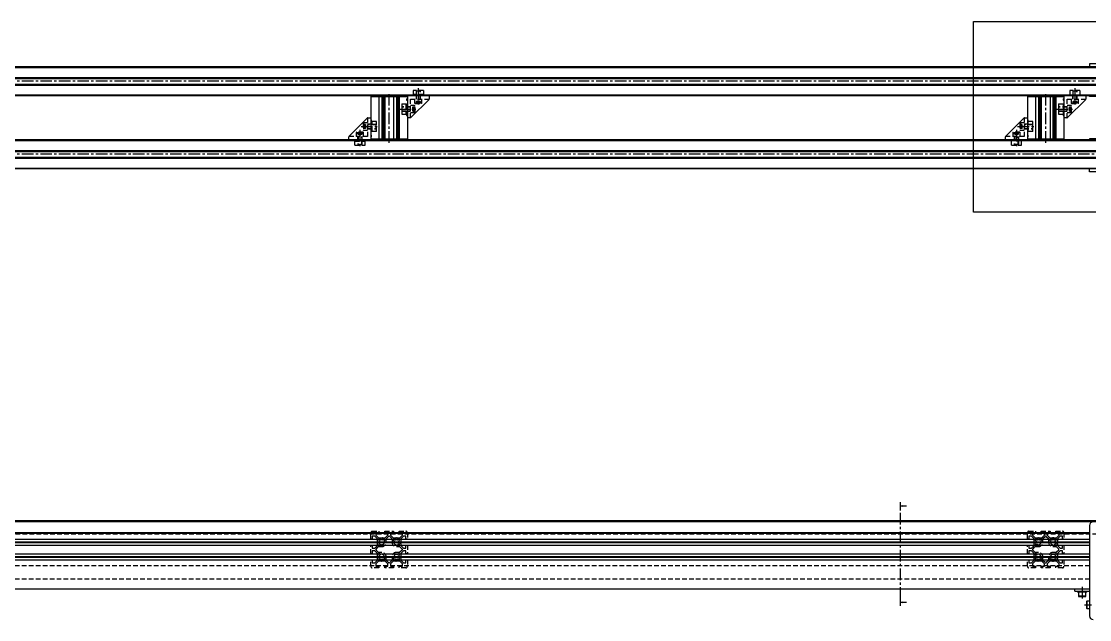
# Model space of a CAD drawing. Extents: x -3 to 4647, y -8 to 2018.
# Drawn here: x 2322 to 3787, y 106 to 925 of the extents above; entities that cross this region are included whole.
import ezdxf

# ---------------------------------------------------------------- set-up
doc = ezdxf.new("R2010")
doc.units = 0
doc.header["$LTSCALE"] = 0.5
doc.linetypes.add('CENTER', pattern=[50.8, 31.75, -6.35, 6.35, -6.35])
doc.linetypes.add('DASHED', pattern=[19.05, 12.7, -6.35])
for name, color, linetype in [('MSM_CENTER', 1, 'CENTER'), ('MSM_CONTINUOUS', 7, 'CONTINUOUS'), ('MSM_DASHED', 4, 'DASHED'), ('MSM_NARROW', 5, 'CONTINUOUS')]:
    doc.layers.add(name, color=color, linetype=linetype)

msp = doc.modelspace()

# ---------------------------------------------------------------- linework, layer by layer
at = {"layer": 'MSM_CENTER'}
for p, q in [((3964.3, 843.4), (848.3, 843.4)), ((2826.3, 759.2), (2826.3, 827.6)), ((2866.3, 833.9), (2866.3, 809.9)), ((3726.3, 759.2), (3726.3, 827.6)), ((3766.3, 833.9), (3766.3, 809.9)), ((2840.8, 805.4), (2864.6, 805.4)), ((3740.8, 805.4), (3764.6, 805.4)), ((2786.3, 776.9), (2786.3, 752.9)), ((2787.8, 781.4), (2811.6, 781.4)), ((3686.3, 776.9), (3686.3, 752.9)), ((3687.8, 781.4), (3711.6, 781.4)), ((3964.3, 743.4), (848.3, 743.4)), ((3527.4, 134.8), (3527.4, 256.8)), ((3776.3, 151), (3776.3, 134.4)), ((3779.3, 126.2), (3789.3, 126.2))]:
    msp.add_line(p, q, dxfattribs=at)
at = {"layer": 'MSM_CONTINUOUS'}
for p, q in [((3786.3, 867.4), (3786.3, 863.4)), ((3961.3, 867.4), (3786.3, 867.4)), ((3961.3, 863.4), (851.3, 863.4)), ((936.3, 862.2), (3876.3, 862.2)), ((936.3, 848.6), (3876.3, 848.6)), ((936.3, 838.2), (3876.3, 838.2)), ((984.6, 847.4), (3932.8, 847.4)), ((984.6, 839.4), (3932.8, 839.4)), ((3961.3, 823.4), (851.3, 823.4)), ((936.3, 824.6), (3876.3, 824.6)), ((2801.3, 822.4), (2801.3, 763.4)), ((2801.3, 822.4), (2851.3, 822.4)), ((2812.3, 822.4), (2812.3, 764.4)), ((2816.3, 822.4), (2816.3, 764.4)), ((2817.6, 822.4), (2817.6, 764.4)), ((2818.8, 822.4), (2818.8, 764.4)), ((2820.3, 822.4), (2820.3, 764.4)), ((2832.3, 822.4), (2832.3, 764.4)), ((2836.3, 822.4), (2836.3, 764.4)), ((2837.6, 822.4), (2837.6, 764.4)), ((2838.8, 822.4), (2838.8, 764.4)), ((2840.3, 822.4), (2840.3, 764.4)), ((2851.3, 823.4), (2851.3, 764.4)), ((2881.3, 823.4), (2881.3, 819.3)), ((3701.3, 822.4), (3701.3, 763.4)), ((3701.3, 822.4), (3751.3, 822.4)), ((3712.3, 822.4), (3712.3, 764.4)), ((3716.3, 822.4), (3716.3, 764.4)), ((3717.6, 822.4), (3717.6, 764.4)), ((3718.8, 822.4), (3718.8, 764.4)), ((3720.3, 822.4), (3720.3, 764.4)), ((3732.3, 822.4), (3732.3, 764.4)), ((3736.3, 822.4), (3736.3, 764.4)), ((3737.6, 822.4), (3737.6, 764.4)), ((3738.8, 822.4), (3738.8, 764.4)), ((3740.3, 822.4), (3740.3, 764.4)), ((3751.3, 823.4), (3751.3, 764.4)), ((3781.3, 823.4), (3781.3, 819.3)), ((3786.3, 822.4), (3786.3, 823.4)), ((3961.3, 822.4), (3786.3, 822.4)), ((2881.1, 818.6), (2856.1, 793.7)), ((3781.1, 818.6), (3756.1, 793.7)), ((2771.6, 768.2), (2796.6, 793.1)), ((2797.3, 793.4), (2801.3, 793.4)), ((2855.4, 793.4), (2851.3, 793.4)), ((3671.6, 768.2), (3696.6, 793.1)), ((3697.3, 793.4), (3701.3, 793.4)), ((3755.4, 793.4), (3751.3, 793.4)), ((3961.3, 763.4), (851.3, 763.4)), ((936.3, 762.2), (3876.3, 762.2)), ((2771.3, 763.4), (2771.3, 767.5)), ((2801.3, 764.4), (2851.3, 764.4)), ((3671.3, 763.4), (3671.3, 767.5)), ((3701.3, 764.4), (3751.3, 764.4)), ((3786.3, 764.4), (3786.3, 763.4)), ((3961.3, 764.4), (3786.3, 764.4)), ((936.3, 748.6), (3876.3, 748.6)), ((984.6, 747.4), (3932.8, 747.4)), ((936.3, 738.2), (3876.3, 738.2)), ((984.6, 739.4), (3932.8, 739.4)), ((3961.3, 723.4), (851.3, 723.4)), ((936.3, 724.6), (3876.3, 724.6)), ((3786.3, 719.4), (3786.3, 723.4)), ((3961.3, 719.4), (3786.3, 719.4)), ((3527.4, 256.8), (3527.4, 266.8)), ((3527.4, 261.8), (3529.9, 262.5)), ((3527.4, 261.8), (3535.4, 261.8)), ((3529.9, 261.1), (3527.4, 261.8)), ((3956.3, 240), (856.3, 240)), ((3911.3, 241.3), (901.3, 241.3)), ((3786.3, 235), (3786.3, 111)), ((1084.4, 225.5), (3786.3, 225.5)), ((1085.7, 224.3), (3786.3, 224.3)), ((1107.6, 216), (3786.3, 216)), ((1107.6, 212.5), (3786.3, 212.5)), ((1107.6, 212), (3786.3, 212)), ((1107.6, 211.5), (3786.3, 211.5)), ((1107.6, 208), (3786.3, 208)), ((1107.6, 196), (3786.3, 196)), ((1107.6, 192.5), (3786.3, 192.5)), ((1107.6, 192), (3786.3, 192)), ((1107.6, 191.5), (3786.3, 191.5)), ((1107.6, 188), (3786.3, 188)), ((1107.6, 148), (3786.3, 148)), ((3766.3, 145), (3766.3, 148)), ((3527.4, 124.8), (3527.4, 134.8)), ((3766.3, 145), (3786.3, 145)), ((3770.1, 145), (3770.1, 143.4)), ((3782.6, 143.4), (3770.1, 143.4)), ((3771.3, 143.4), (3771.3, 138)), ((3771.3, 138), (3771.9, 137.4)), ((3781.3, 138), (3771.3, 138)), ((3780.7, 137.4), (3771.9, 137.4)), ((3780.7, 137.4), (3781.3, 138)), ((3781.3, 138), (3781.3, 143.4)), ((3782.6, 143.4), (3782.6, 145)), ((3527.4, 129.8), (3529.9, 130.4)), ((3527.4, 129.8), (3535.4, 129.8)), ((3529.9, 129.1), (3527.4, 129.8)), ((3782.9, 131.2), (3782.3, 130.6)), ((3782.3, 130.6), (3782.3, 121.8)), ((3782.3, 121.8), (3782.9, 121.2)), ((3786.3, 131.2), (3782.9, 131.2)), ((3782.9, 131.2), (3782.9, 121.2)), ((3782.9, 121.2), (3786.3, 121.2))]:
    msp.add_line(p, q, dxfattribs=at)
for centre, radius, start, end in [((2880.3, 819.3), 1, 315, 0), ((3780.3, 819.3), 1, 315, 0), ((2797.3, 792.4), 1, 90, 135), ((2855.4, 794.4), 1, 270, 315), ((3697.3, 792.4), 1, 90, 135), ((3755.4, 794.4), 1, 270, 315), ((2772.3, 767.5), 1, 135, 180), ((3672.3, 767.5), 1, 135, 180), ((3791.3, 235), 5, 90, 180), ((3791.3, 111), 5, 180, 270)]:
    msp.add_arc(centre, radius, start, end, dxfattribs=at)
at = {"layer": 'MSM_DASHED'}
for p, q in [((2873.3, 830.9), (2859.3, 830.9)), ((2859.3, 830.9), (2859.3, 824.6)), ((2873.3, 825.4), (2859.3, 825.4)), ((2870.3, 824.4), (2862.3, 824.4)), ((2862.3, 824.4), (2862.3, 823.4)), ((2863.2, 823.4), (2863.2, 818.9)), ((2863.3, 830.9), (2863.3, 818.9)), ((2863.9, 830.9), (2863.3, 830.4)), ((2863.3, 830.4), (2869.3, 830.4)), ((2863.3, 823.4), (2863.3, 824.4)), ((2863.9, 818.9), (2863.9, 830.9)), ((2865.8, 824.4), (2865.8, 823.4)), ((2866.8, 824.4), (2866.8, 823.4)), ((2868.8, 818.9), (2868.8, 830.9)), ((2869.3, 830.4), (2868.8, 830.9)), ((2869.3, 818.9), (2869.3, 830.9)), ((2869.4, 824.4), (2869.4, 823.4)), ((2869.4, 818.9), (2869.4, 823.4)), ((2870.3, 824.4), (2870.3, 823.4)), ((2873.3, 830.9), (2873.3, 824.6)), ((3773.3, 830.9), (3759.3, 830.9)), ((3759.3, 830.9), (3759.3, 824.6)), ((3770.3, 824.4), (3762.3, 824.4)), ((3762.3, 824.4), (3762.3, 823.4)), ((3763.2, 823.4), (3763.2, 818.9)), ((3763.3, 830.9), (3763.3, 818.9)), ((3763.9, 830.9), (3763.3, 830.4)), ((3763.3, 830.4), (3769.3, 830.4)), ((3763.3, 823.4), (3763.3, 824.4)), ((3763.9, 818.9), (3763.9, 830.9)), ((3765.8, 824.4), (3765.8, 823.4)), ((3766.8, 824.4), (3766.8, 823.4)), ((3768.8, 818.9), (3768.8, 830.9)), ((3769.3, 830.4), (3768.8, 830.9)), ((3769.3, 818.9), (3769.3, 830.9)), ((3769.4, 824.4), (3769.4, 823.4)), ((3769.4, 818.9), (3769.4, 823.4)), ((3770.3, 824.4), (3770.3, 823.4)), ((3773.3, 830.9), (3773.3, 824.6)), ((2843.8, 812.4), (2843.8, 798.4)), ((2843.8, 812.4), (2850.1, 812.4)), ((2855.8, 808.4), (2843.8, 808.4)), ((2844.4, 808.4), (2843.8, 807.9)), ((2855.8, 807.9), (2843.8, 807.9)), ((2844.4, 802.4), (2844.4, 808.4)), ((2849.3, 812.4), (2849.3, 798.4)), ((2850.1, 812.4), (2850.1, 798.4)), ((2850.3, 819.4), (2851.3, 819.4)), ((2850.3, 819.4), (2850.3, 817.4)), ((2850.3, 819.1), (2851.3, 819.1)), ((2850.3, 817.7), (2851.3, 817.7)), ((2850.3, 817.4), (2851.3, 817.4)), ((2855.8, 808.5), (2851.3, 808.5)), ((2855.8, 793.5), (2855.8, 818.9)), ((2855.8, 818.9), (2881.3, 818.9)), ((2861.2, 810.4), (2855.8, 810.4)), ((2858.8, 807.9), (2858.2, 805.4)), ((2858.2, 805.4), (2858.8, 802.9)), ((2858.8, 808.3), (2861.8, 808.3)), ((2858.8, 802.5), (2858.8, 808.3)), ((2858.8, 806.8), (2861.8, 806.8)), ((2861.8, 809.8), (2861.2, 810.4)), ((2861.2, 800.4), (2861.2, 810.4)), ((2861.3, 818.9), (2861.3, 813.5)), ((2861.3, 813.5), (2861.9, 812.9)), ((2861.3, 813.5), (2871.3, 813.5)), ((2861.8, 801), (2861.8, 809.8)), ((2861.9, 812.9), (2870.7, 812.9)), ((2863.5, 815.9), (2863.5, 812.9)), ((2863.5, 815.9), (2869.2, 815.9)), ((2866.3, 816.6), (2863.8, 815.9)), ((2864.9, 815.9), (2864.9, 812.9)), ((2868.8, 815.9), (2866.3, 816.6)), ((2867.8, 815.9), (2867.8, 812.9)), ((2869.2, 815.9), (2869.2, 812.9)), ((2870.7, 812.9), (2871.3, 813.5)), ((2871.3, 813.5), (2871.3, 818.9)), ((3743.8, 812.4), (3743.8, 798.4)), ((3743.8, 812.4), (3750.1, 812.4)), ((3755.8, 808.4), (3743.8, 808.4)), ((3744.4, 808.4), (3743.8, 807.9)), ((3755.8, 807.9), (3743.8, 807.9)), ((3744.4, 802.4), (3744.4, 808.4)), ((3750.1, 812.4), (3750.1, 798.4)), ((3750.3, 819.4), (3751.3, 819.4)), ((3750.3, 819.4), (3750.3, 817.4)), ((3750.3, 819.1), (3751.3, 819.1)), ((3750.3, 817.7), (3751.3, 817.7)), ((3750.3, 817.4), (3751.3, 817.4)), ((3755.8, 808.5), (3751.3, 808.5)), ((3755.8, 793.5), (3755.8, 818.9)), ((3755.8, 818.9), (3781.3, 818.9)), ((3761.2, 810.4), (3755.8, 810.4)), ((3758.8, 807.9), (3758.2, 805.4)), ((3758.2, 805.4), (3758.8, 802.9)), ((3758.8, 808.3), (3761.8, 808.3)), ((3758.8, 802.5), (3758.8, 808.3)), ((3758.8, 806.8), (3761.8, 806.8)), ((3761.8, 809.8), (3761.2, 810.4)), ((3761.2, 800.4), (3761.2, 810.4)), ((3761.3, 818.9), (3761.3, 813.5)), ((3761.3, 813.5), (3761.9, 812.9)), ((3761.3, 813.5), (3771.3, 813.5)), ((3761.8, 801), (3761.8, 809.8)), ((3761.9, 812.9), (3770.7, 812.9)), ((3763.5, 815.9), (3763.5, 812.9)), ((3763.5, 815.9), (3769.2, 815.9)), ((3766.3, 816.6), (3763.8, 815.9)), ((3764.9, 815.9), (3764.9, 812.9)), ((3768.8, 815.9), (3766.3, 816.6)), ((3767.8, 815.9), (3767.8, 812.9)), ((3769.2, 815.9), (3769.2, 812.9)), ((3770.7, 812.9), (3771.3, 813.5)), ((3771.3, 813.5), (3771.3, 818.9)), ((2796.8, 793.3), (2796.8, 767.9)), ((2843.8, 802.9), (2855.8, 802.9)), ((2843.8, 802.9), (2844.4, 802.4)), ((2843.8, 802.4), (2855.8, 802.4)), ((2843.8, 798.4), (2850.1, 798.4)), ((2850.3, 798.4), (2851.3, 798.4)), ((2850.3, 798.4), (2850.3, 796.4)), ((2850.3, 798.1), (2851.3, 798.1)), ((2850.3, 796.7), (2851.3, 796.7)), ((2850.3, 796.4), (2851.3, 796.4)), ((2851.3, 802.3), (2855.8, 802.3)), ((2855.8, 800.4), (2861.2, 800.4)), ((2858.8, 804), (2861.8, 804)), ((2858.8, 802.5), (2861.8, 802.5)), ((2861.2, 800.4), (2861.8, 801)), ((3696.8, 793.3), (3696.8, 767.9)), ((3743.8, 802.9), (3755.8, 802.9)), ((3743.8, 802.9), (3744.4, 802.4)), ((3743.8, 802.4), (3755.8, 802.4)), ((3743.8, 798.4), (3750.1, 798.4)), ((3750.3, 798.4), (3751.3, 798.4)), ((3750.3, 798.4), (3750.3, 796.4)), ((3750.3, 798.1), (3751.3, 798.1)), ((3750.3, 796.7), (3751.3, 796.7)), ((3750.3, 796.4), (3751.3, 796.4)), ((3751.3, 802.3), (3755.8, 802.3)), ((3755.8, 800.4), (3761.2, 800.4)), ((3758.8, 804), (3761.8, 804)), ((3758.8, 802.5), (3761.8, 802.5)), ((3761.2, 800.4), (3761.8, 801)), ((2791.4, 786.4), (2790.8, 785.8)), ((2790.8, 785.8), (2790.8, 777)), ((2793.8, 784.3), (2790.8, 784.3)), ((2793.8, 782.8), (2790.8, 782.8)), ((2793.8, 780), (2790.8, 780)), ((2793.8, 778.5), (2790.8, 778.5)), ((2790.8, 777), (2791.4, 776.4)), ((2796.8, 786.4), (2791.4, 786.4)), ((2791.4, 786.4), (2791.4, 776.4)), ((2791.4, 776.4), (2796.8, 776.4)), ((2793.8, 784.3), (2793.8, 778.5)), ((2794.5, 781.4), (2793.8, 783.9)), ((2793.8, 778.9), (2794.5, 781.4)), ((2801.3, 784.5), (2796.8, 784.5)), ((2808.3, 784.4), (2796.8, 784.4)), ((2808.8, 783.9), (2796.8, 783.9)), ((2796.8, 778.9), (2808.8, 778.9)), ((2796.8, 778.4), (2808.3, 778.4)), ((2796.8, 778.3), (2801.3, 778.3)), ((2802.3, 790.4), (2801.3, 790.4)), ((2802.3, 790.1), (2801.3, 790.1)), ((2802.3, 788.7), (2801.3, 788.7)), ((2802.3, 788.4), (2801.3, 788.4)), ((2802.3, 788.4), (2802.3, 790.4)), ((2802.5, 774.4), (2802.5, 788.4)), ((2808.8, 788.4), (2802.5, 788.4)), ((2803.3, 774.4), (2803.3, 788.4)), ((2808.8, 783.9), (2808.3, 784.4)), ((2808.3, 784.4), (2808.3, 778.4)), ((2808.3, 778.4), (2808.8, 778.9)), ((2808.8, 774.4), (2808.8, 788.4)), ((3691.4, 786.4), (3690.8, 785.8)), ((3690.8, 785.8), (3690.8, 777)), ((3693.8, 784.3), (3690.8, 784.3)), ((3693.8, 782.8), (3690.8, 782.8)), ((3693.8, 780), (3690.8, 780)), ((3693.8, 778.5), (3690.8, 778.5)), ((3690.8, 777), (3691.4, 776.4)), ((3696.8, 786.4), (3691.4, 786.4)), ((3691.4, 786.4), (3691.4, 776.4)), ((3691.4, 776.4), (3696.8, 776.4)), ((3693.8, 784.3), (3693.8, 778.5)), ((3694.5, 781.4), (3693.8, 783.9)), ((3693.8, 778.9), (3694.5, 781.4)), ((3701.3, 784.5), (3696.8, 784.5)), ((3708.3, 784.4), (3696.8, 784.4)), ((3708.8, 783.9), (3696.8, 783.9)), ((3696.8, 778.9), (3708.8, 778.9)), ((3696.8, 778.4), (3708.3, 778.4)), ((3696.8, 778.3), (3701.3, 778.3)), ((3702.3, 790.4), (3701.3, 790.4)), ((3702.3, 790.1), (3701.3, 790.1)), ((3702.3, 788.7), (3701.3, 788.7)), ((3702.3, 788.4), (3701.3, 788.4)), ((3702.3, 788.4), (3702.3, 790.4)), ((3702.5, 774.4), (3702.5, 788.4)), ((3708.8, 788.4), (3702.5, 788.4)), ((3708.8, 783.9), (3708.3, 784.4)), ((3708.3, 784.4), (3708.3, 778.4)), ((3708.3, 778.4), (3708.8, 778.9)), ((3708.8, 774.4), (3708.8, 788.4)), ((2796.8, 767.9), (2771.4, 767.9)), ((2779.3, 755.9), (2779.3, 762.2)), ((2781.9, 773.9), (2781.3, 773.3)), ((2781.3, 773.3), (2781.3, 767.9)), ((2791.3, 773.3), (2781.3, 773.3)), ((2790.7, 773.9), (2781.9, 773.9)), ((2782.3, 762.4), (2782.3, 763.4)), ((2782.3, 762.4), (2790.3, 762.4)), ((2783.2, 767.9), (2783.2, 763.4)), ((2783.3, 767.9), (2783.3, 755.9)), ((2783.3, 762.4), (2783.3, 763.4)), ((2783.5, 770.9), (2783.5, 773.9)), ((2789.2, 770.9), (2783.5, 770.9)), ((2783.8, 770.9), (2786.3, 770.2)), ((2783.9, 767.9), (2783.9, 755.9)), ((2784.9, 770.9), (2784.9, 773.9)), ((2785.8, 762.4), (2785.8, 763.4)), ((2786.3, 770.2), (2788.8, 770.9)), ((2786.8, 762.4), (2786.8, 763.4)), ((2787.8, 770.9), (2787.8, 773.9)), ((2788.8, 755.9), (2788.8, 767.9)), ((2789.2, 770.9), (2789.2, 773.9)), ((2789.3, 755.9), (2789.3, 767.9)), ((2789.4, 763.4), (2789.4, 767.9)), ((2789.4, 763.4), (2789.4, 762.4)), ((2790.3, 762.4), (2790.3, 763.4)), ((2791.3, 773.3), (2790.7, 773.9)), ((2791.3, 767.9), (2791.3, 773.3)), ((2793.3, 755.9), (2793.3, 762.2)), ((2802.3, 769.4), (2801.3, 769.4)), ((2802.3, 769.1), (2801.3, 769.1)), ((2802.3, 767.7), (2801.3, 767.7)), ((2802.3, 767.4), (2801.3, 767.4)), ((2802.3, 767.4), (2802.3, 769.4)), ((2808.8, 774.4), (2802.5, 774.4)), ((3696.8, 767.9), (3671.4, 767.9)), ((3679.3, 755.9), (3679.3, 762.2)), ((3681.9, 773.9), (3681.3, 773.3)), ((3681.3, 773.3), (3681.3, 767.9)), ((3691.3, 773.3), (3681.3, 773.3)), ((3690.7, 773.9), (3681.9, 773.9)), ((3682.3, 762.4), (3682.3, 763.4)), ((3682.3, 762.4), (3690.3, 762.4)), ((3683.2, 767.9), (3683.2, 763.4)), ((3683.3, 767.9), (3683.3, 755.9)), ((3683.3, 762.4), (3683.3, 763.4)), ((3683.5, 770.9), (3683.5, 773.9)), ((3689.2, 770.9), (3683.5, 770.9)), ((3683.8, 770.9), (3686.3, 770.2)), ((3683.9, 767.9), (3683.9, 755.9)), ((3684.9, 770.9), (3684.9, 773.9)), ((3685.8, 762.4), (3685.8, 763.4)), ((3686.3, 770.2), (3688.8, 770.9)), ((3686.8, 762.4), (3686.8, 763.4)), ((3687.8, 770.9), (3687.8, 773.9)), ((3688.8, 755.9), (3688.8, 767.9)), ((3689.2, 770.9), (3689.2, 773.9)), ((3689.3, 755.9), (3689.3, 767.9)), ((3689.4, 763.4), (3689.4, 767.9)), ((3689.4, 763.4), (3689.4, 762.4)), ((3690.3, 762.4), (3690.3, 763.4)), ((3691.3, 773.3), (3690.7, 773.9)), ((3691.3, 767.9), (3691.3, 773.3)), ((3693.3, 755.9), (3693.3, 762.2)), ((3702.3, 769.4), (3701.3, 769.4)), ((3702.3, 769.1), (3701.3, 769.1)), ((3702.3, 767.7), (3701.3, 767.7)), ((3702.3, 767.4), (3701.3, 767.4)), ((3702.3, 767.4), (3702.3, 769.4)), ((3708.8, 774.4), (3702.5, 774.4)), ((2779.3, 761.4), (2793.3, 761.4)), ((2779.3, 755.9), (2793.3, 755.9)), ((2789.3, 756.4), (2783.3, 756.4)), ((2783.3, 756.4), (2783.9, 755.9)), ((2788.8, 755.9), (2789.3, 756.4)), ((3679.3, 755.9), (3693.3, 755.9)), ((3689.3, 756.4), (3683.3, 756.4)), ((3683.3, 756.4), (3683.9, 755.9)), ((3688.8, 755.9), (3689.3, 756.4)), ((3911.3, 223), (901.3, 223)), ((2801.3, 216), (2801.3, 225)), ((2803.3, 227), (2812.3, 227)), ((2806.7, 220.3), (2803.3, 220.3)), ((2803.3, 220.3), (2803.3, 216)), ((2810.3, 216.6), (2806.7, 220.3)), ((2812.3, 225), (2808.1, 225)), ((2808.1, 225), (2808.1, 221.7)), ((2808.1, 221.7), (2811.8, 218)), ((2812.3, 227), (2812.3, 225)), ((2820.3, 225), (2820.3, 227)), ((2820.3, 227), (2832.3, 227)), ((2824.6, 225), (2820.3, 225)), ((2820.9, 218), (2824.6, 221.7)), ((2822.6, 216.9), (2825.6, 219.9)), ((2824.6, 221.7), (2824.6, 225)), ((2827.1, 219.9), (2830.1, 216.9)), ((2832.3, 225), (2828.1, 225)), ((2828.1, 225), (2828.1, 221.7)), ((2828.1, 221.7), (2831.8, 218)), ((2832.3, 227), (2832.3, 225)), ((2840.3, 225), (2840.3, 227)), ((2840.3, 227), (2849.3, 227)), ((2844.6, 225), (2840.3, 225)), ((2840.9, 218), (2844.6, 221.7)), ((2846, 220.3), (2842.3, 216.6)), ((2844.6, 221.7), (2844.6, 225)), ((2849.3, 220.3), (2846, 220.3)), ((2849.3, 216), (2849.3, 220.3)), ((2851.3, 225), (2851.3, 216)), ((3701.3, 216), (3701.3, 225)), ((3703.3, 227), (3712.3, 227)), ((3706.7, 220.3), (3703.3, 220.3)), ((3703.3, 220.3), (3703.3, 216)), ((3710.3, 216.6), (3706.7, 220.3)), ((3712.3, 225), (3708.1, 225)), ((3708.1, 225), (3708.1, 221.7)), ((3708.1, 221.7), (3711.8, 218)), ((3712.3, 227), (3712.3, 225)), ((3720.3, 225), (3720.3, 227)), ((3720.3, 227), (3732.3, 227)), ((3724.6, 225), (3720.3, 225)), ((3720.9, 218), (3724.6, 221.7)), ((3722.6, 216.9), (3725.6, 219.9)), ((3724.6, 221.7), (3724.6, 225)), ((3727.1, 219.9), (3730.1, 216.9)), ((3732.3, 225), (3728.1, 225)), ((3728.1, 225), (3728.1, 221.7)), ((3728.1, 221.7), (3731.8, 218)), ((3732.3, 227), (3732.3, 225)), ((3740.3, 225), (3740.3, 227)), ((3740.3, 227), (3749.3, 227)), ((3744.6, 225), (3740.3, 225)), ((3740.9, 218), (3744.6, 221.7)), ((3746, 220.3), (3742.3, 216.6)), ((3744.6, 221.7), (3744.6, 225)), ((3749.3, 220.3), (3746, 220.3)), ((3749.3, 216), (3749.3, 220.3)), ((3751.3, 225), (3751.3, 216)), ((2803.3, 216), (2801.3, 216)), ((2801.3, 196), (2801.3, 208)), ((2801.3, 208), (2803.3, 208)), ((2803.3, 208), (2803.3, 203.8)), ((2806.7, 203.8), (2810.3, 207.4)), ((2808.5, 202.7), (2811.5, 205.7)), ((2810.3, 214.5), (2810.3, 216.6)), ((2810.6, 213.2), (2810.3, 214.5)), ((2810.3, 207.4), (2810.3, 211.3)), ((2810.4, 212.9), (2810.6, 213.2)), ((2810.6, 212), (2810.4, 212.4)), ((2810.4, 211.6), (2810.6, 212)), ((2811.8, 218), (2815.7, 218)), ((2812.1, 215.5), (2812.8, 216.2)), ((2813.1, 213.8), (2812.1, 214.8)), ((2812.1, 209.2), (2813.1, 210.2)), ((2812.8, 207.8), (2812.1, 208.5)), ((2812.2, 206), (2816.3, 206)), ((2813.5, 216.2), (2814.6, 215.2)), ((2814.6, 208.8), (2813.5, 207.8)), ((2815.9, 217.9), (2816.3, 217.7)), ((2816.3, 217.7), (2816.8, 217.9)), ((2817.3, 217.9), (2817.6, 217.8)), ((2817.6, 217.8), (2818.8, 218)), ((2818.1, 215.2), (2819.2, 216.2)), ((2818.8, 218), (2820.9, 218)), ((2820.6, 214.8), (2819.6, 213.8)), ((2819.9, 216.2), (2820.6, 215.5)), ((2822.3, 212), (2822.3, 216.2)), ((2830.3, 216.2), (2830.3, 212)), ((2831.8, 218), (2835.7, 218)), ((2832.1, 215.5), (2832.8, 216.2)), ((2833.1, 213.8), (2832.1, 214.8)), ((2833.5, 216.2), (2834.6, 215.2)), ((2835.9, 217.9), (2836.3, 217.7)), ((2836.3, 217.7), (2836.8, 217.9)), ((2836.3, 206), (2840.5, 206)), ((2837.3, 217.9), (2837.6, 217.8)), ((2837.6, 217.8), (2838.8, 218)), ((2838.1, 215.2), (2839.2, 216.2)), ((2839.2, 207.8), (2838.1, 208.8)), ((2838.8, 218), (2840.9, 218)), ((2840.6, 214.8), (2839.6, 213.8)), ((2839.6, 210.2), (2840.6, 209.2)), ((2839.9, 216.2), (2840.6, 215.5)), ((2840.6, 208.5), (2839.9, 207.8)), ((2841.2, 205.7), (2844.2, 202.7)), ((2842.3, 212.4), (2842, 212)), ((2842, 212), (2842.3, 211.6)), ((2842.3, 211.1), (2842.1, 210.8)), ((2842.1, 210.8), (2842.3, 209.5)), ((2842.3, 216.6), (2842.3, 212.7)), ((2842.3, 209.5), (2842.3, 207.4)), ((2842.3, 207.4), (2846, 203.8)), ((2851.3, 216), (2849.3, 216)), ((2849.3, 203.8), (2849.3, 208)), ((2849.3, 208), (2851.3, 208)), ((2851.3, 208), (2851.3, 196)), ((3703.3, 216), (3701.3, 216)), ((3701.3, 196), (3701.3, 208)), ((3701.3, 208), (3703.3, 208)), ((3703.3, 208), (3703.3, 203.8)), ((3706.7, 203.8), (3710.3, 207.4)), ((3708.5, 202.7), (3711.5, 205.7)), ((3710.3, 214.5), (3710.3, 216.6)), ((3710.6, 213.2), (3710.3, 214.5)), ((3710.3, 207.4), (3710.3, 211.3)), ((3710.4, 212.9), (3710.6, 213.2)), ((3710.6, 212), (3710.4, 212.4)), ((3710.4, 211.6), (3710.6, 212)), ((3711.8, 218), (3715.7, 218)), ((3712.1, 215.5), (3712.8, 216.2)), ((3713.1, 213.8), (3712.1, 214.8)), ((3712.1, 209.2), (3713.1, 210.2)), ((3712.8, 207.8), (3712.1, 208.5)), ((3712.2, 206), (3716.3, 206)), ((3713.5, 216.2), (3714.6, 215.2)), ((3714.6, 208.8), (3713.5, 207.8)), ((3715.9, 217.9), (3716.3, 217.7)), ((3716.3, 217.7), (3716.8, 217.9)), ((3717.3, 217.9), (3717.6, 217.8)), ((3717.6, 217.8), (3718.8, 218)), ((3718.1, 215.2), (3719.2, 216.2)), ((3718.8, 218), (3720.9, 218)), ((3720.6, 214.8), (3719.6, 213.8)), ((3719.9, 216.2), (3720.6, 215.5)), ((3722.3, 212), (3722.3, 216.2)), ((3730.3, 216.2), (3730.3, 212)), ((3731.8, 218), (3735.7, 218)), ((3732.1, 215.5), (3732.8, 216.2)), ((3733.1, 213.8), (3732.1, 214.8)), ((3733.5, 216.2), (3734.6, 215.2)), ((3735.9, 217.9), (3736.3, 217.7)), ((3736.3, 217.7), (3736.8, 217.9)), ((3736.3, 206), (3740.5, 206)), ((3737.3, 217.9), (3737.6, 217.8)), ((3737.6, 217.8), (3738.8, 218)), ((3738.1, 215.2), (3739.2, 216.2)), ((3739.2, 207.8), (3738.1, 208.8)), ((3738.8, 218), (3740.9, 218)), ((3740.6, 214.8), (3739.6, 213.8)), ((3739.6, 210.2), (3740.6, 209.2)), ((3739.9, 216.2), (3740.6, 215.5)), ((3740.6, 208.5), (3739.9, 207.8)), ((3741.2, 205.7), (3744.2, 202.7)), ((3742.3, 212.4), (3742, 212)), ((3742, 212), (3742.3, 211.6)), ((3742.3, 211.1), (3742.1, 210.8)), ((3742.1, 210.8), (3742.3, 209.5)), ((3742.3, 216.6), (3742.3, 212.7)), ((3742.3, 209.5), (3742.3, 207.4)), ((3742.3, 207.4), (3746, 203.8)), ((3751.3, 216), (3749.3, 216)), ((3749.3, 203.8), (3749.3, 208)), ((3749.3, 208), (3751.3, 208)), ((3751.3, 208), (3751.3, 196)), ((2803.3, 196), (2801.3, 196)), ((2803.3, 203.8), (2806.7, 203.8)), ((2806.7, 200.3), (2803.3, 200.3)), ((2803.3, 200.3), (2803.3, 196)), ((2810.3, 196.6), (2806.7, 200.3)), ((2811.5, 198.3), (2808.5, 201.3)), ((2810.3, 194.5), (2810.3, 196.6)), ((2810.6, 193.2), (2810.3, 194.5)), ((2810.3, 187.4), (2810.3, 191.3)), ((2810.4, 192.9), (2810.6, 193.2)), ((2810.6, 192), (2810.4, 192.4)), ((2810.4, 191.6), (2810.6, 192)), ((2812.1, 195.5), (2812.8, 196.2)), ((2813.1, 193.8), (2812.1, 194.8)), ((2816.3, 198), (2812.2, 198)), ((2813.5, 196.2), (2814.6, 195.2)), ((2822.3, 187.8), (2822.3, 192)), ((2830.3, 192), (2830.3, 187.8)), ((2840.5, 198), (2836.3, 198)), ((2838.1, 195.2), (2839.2, 196.2)), ((2840.6, 194.8), (2839.6, 193.8)), ((2839.9, 196.2), (2840.6, 195.5)), ((2844.2, 201.3), (2841.2, 198.3)), ((2842.3, 192.4), (2842, 192)), ((2842, 192), (2842.3, 191.6)), ((2842.3, 191.1), (2842.1, 190.8)), ((2842.1, 190.8), (2842.3, 189.5)), ((2846, 200.3), (2842.3, 196.6)), ((2842.3, 196.6), (2842.3, 192.7)), ((2846, 203.8), (2849.3, 203.8)), ((2849.3, 200.3), (2846, 200.3)), ((2849.3, 196), (2849.3, 200.3)), ((2851.3, 196), (2849.3, 196)), ((3703.3, 196), (3701.3, 196)), ((3703.3, 203.8), (3706.7, 203.8)), ((3706.7, 200.3), (3703.3, 200.3)), ((3703.3, 200.3), (3703.3, 196)), ((3710.3, 196.6), (3706.7, 200.3)), ((3711.5, 198.3), (3708.5, 201.3)), ((3710.3, 194.5), (3710.3, 196.6)), ((3710.6, 193.2), (3710.3, 194.5)), ((3710.3, 187.4), (3710.3, 191.3)), ((3710.4, 192.9), (3710.6, 193.2)), ((3710.6, 192), (3710.4, 192.4)), ((3710.4, 191.6), (3710.6, 192)), ((3712.1, 195.5), (3712.8, 196.2)), ((3713.1, 193.8), (3712.1, 194.8)), ((3716.3, 198), (3712.2, 198)), ((3713.5, 196.2), (3714.6, 195.2)), ((3722.3, 187.8), (3722.3, 192)), ((3730.3, 192), (3730.3, 187.8)), ((3740.5, 198), (3736.3, 198)), ((3738.1, 195.2), (3739.2, 196.2)), ((3740.6, 194.8), (3739.6, 193.8)), ((3739.9, 196.2), (3740.6, 195.5)), ((3744.2, 201.3), (3741.2, 198.3)), ((3742.3, 192.4), (3742, 192)), ((3742, 192), (3742.3, 191.6)), ((3742.3, 191.1), (3742.1, 190.8)), ((3742.1, 190.8), (3742.3, 189.5)), ((3746, 200.3), (3742.3, 196.6)), ((3742.3, 196.6), (3742.3, 192.7)), ((3746, 203.8), (3749.3, 203.8)), ((3749.3, 200.3), (3746, 200.3)), ((3749.3, 196), (3749.3, 200.3)), ((3751.3, 196), (3749.3, 196)), ((3786.7, 179.6), (901.3, 179.6)), ((2801.3, 179), (2801.3, 188)), ((2801.3, 188), (2803.3, 188)), ((2803.3, 188), (2803.3, 183.8)), ((2803.3, 183.8), (2806.7, 183.8)), ((2812.3, 177), (2803.3, 177)), ((2806.7, 183.8), (2810.3, 187.4)), ((2811.8, 186), (2808.1, 182.3)), ((2808.1, 182.3), (2808.1, 179)), ((2808.1, 179), (2812.3, 179)), ((2813.8, 186), (2811.8, 186)), ((2812.1, 189.2), (2813.1, 190.2)), ((2812.8, 187.8), (2812.1, 188.5)), ((2812.3, 179), (2812.3, 177)), ((2814.6, 188.8), (2813.5, 187.8)), ((2815.1, 186.2), (2813.8, 186)), ((2815.4, 186.1), (2815.1, 186.2)), ((2816.3, 186.3), (2815.9, 186.1)), ((2816.8, 186.1), (2816.3, 186.3)), ((2820.9, 186), (2817, 186)), ((2819.2, 187.8), (2818.1, 188.8)), ((2819.6, 190.2), (2820.6, 189.2)), ((2820.6, 188.5), (2819.9, 187.8)), ((2820.3, 177), (2820.3, 179)), ((2820.3, 179), (2824.6, 179)), ((2832.3, 177), (2820.3, 177)), ((2824.6, 182.3), (2820.9, 186)), ((2825.6, 184.1), (2822.6, 187.1)), ((2824.6, 179), (2824.6, 182.3)), ((2830.1, 187.1), (2827.1, 184.1)), ((2831.8, 186), (2828.1, 182.3)), ((2828.1, 182.3), (2828.1, 179)), ((2828.1, 179), (2832.3, 179)), ((2833.8, 186), (2831.8, 186)), ((2832.1, 189.2), (2833.1, 190.2)), ((2832.8, 187.8), (2832.1, 188.5)), ((2832.3, 179), (2832.3, 177)), ((2834.6, 188.8), (2833.5, 187.8)), ((2835.1, 186.2), (2833.8, 186)), ((2835.4, 186.1), (2835.1, 186.2)), ((2836.3, 186.3), (2835.9, 186.1)), ((2836.8, 186.1), (2836.3, 186.3)), ((2840.9, 186), (2837, 186)), ((2839.2, 187.8), (2838.1, 188.8)), ((2839.6, 190.2), (2840.6, 189.2)), ((2840.6, 188.5), (2839.9, 187.8)), ((2840.3, 177), (2840.3, 179)), ((2840.3, 179), (2844.6, 179)), ((2849.3, 177), (2840.3, 177)), ((2844.6, 182.3), (2840.9, 186)), ((2842.3, 189.5), (2842.3, 187.4)), ((2842.3, 187.4), (2846, 183.8)), ((2844.6, 179), (2844.6, 182.3)), ((2846, 183.8), (2849.3, 183.8)), ((2849.3, 183.8), (2849.3, 188)), ((2849.3, 188), (2851.3, 188)), ((2851.3, 188), (2851.3, 179)), ((3701.3, 179), (3701.3, 188)), ((3701.3, 188), (3703.3, 188)), ((3703.3, 188), (3703.3, 183.8)), ((3703.3, 183.8), (3706.7, 183.8)), ((3712.3, 177), (3703.3, 177)), ((3706.7, 183.8), (3710.3, 187.4)), ((3711.8, 186), (3708.1, 182.3)), ((3708.1, 182.3), (3708.1, 179)), ((3708.1, 179), (3712.3, 179)), ((3713.8, 186), (3711.8, 186)), ((3712.1, 189.2), (3713.1, 190.2)), ((3712.8, 187.8), (3712.1, 188.5)), ((3712.3, 179), (3712.3, 177)), ((3714.6, 188.8), (3713.5, 187.8)), ((3715.1, 186.2), (3713.8, 186)), ((3715.4, 186.1), (3715.1, 186.2)), ((3716.3, 186.3), (3715.9, 186.1)), ((3716.8, 186.1), (3716.3, 186.3)), ((3720.9, 186), (3717, 186)), ((3719.2, 187.8), (3718.1, 188.8)), ((3719.6, 190.2), (3720.6, 189.2)), ((3720.6, 188.5), (3719.9, 187.8)), ((3720.3, 177), (3720.3, 179)), ((3720.3, 179), (3724.6, 179)), ((3732.3, 177), (3720.3, 177)), ((3724.6, 182.3), (3720.9, 186)), ((3725.6, 184.1), (3722.6, 187.1)), ((3724.6, 179), (3724.6, 182.3)), ((3730.1, 187.1), (3727.1, 184.1)), ((3731.8, 186), (3728.1, 182.3)), ((3728.1, 182.3), (3728.1, 179)), ((3728.1, 179), (3732.3, 179)), ((3733.8, 186), (3731.8, 186)), ((3732.1, 189.2), (3733.1, 190.2)), ((3732.8, 187.8), (3732.1, 188.5)), ((3732.3, 179), (3732.3, 177)), ((3734.6, 188.8), (3733.5, 187.8)), ((3735.1, 186.2), (3733.8, 186)), ((3735.4, 186.1), (3735.1, 186.2)), ((3736.3, 186.3), (3735.9, 186.1)), ((3736.8, 186.1), (3736.3, 186.3)), ((3740.9, 186), (3737, 186)), ((3739.2, 187.8), (3738.1, 188.8)), ((3739.6, 190.2), (3740.6, 189.2)), ((3740.6, 188.5), (3739.9, 187.8)), ((3740.3, 177), (3740.3, 179)), ((3740.3, 179), (3744.6, 179)), ((3749.3, 177), (3740.3, 177)), ((3744.6, 182.3), (3740.9, 186)), ((3742.3, 189.5), (3742.3, 187.4)), ((3742.3, 187.4), (3746, 183.8)), ((3744.6, 179), (3744.6, 182.3)), ((3746, 183.8), (3749.3, 183.8)), ((3749.3, 183.8), (3749.3, 188)), ((3749.3, 188), (3751.3, 188)), ((3751.3, 188), (3751.3, 179)), ((3786.7, 161.3), (901.3, 161.3))]:
    msp.add_line(p, q, dxfattribs=at)
for centre, radius, start, end in [((2803.3, 225), 2, 90, 180), ((2826.3, 219.2), 1, 45, 135), ((2849.3, 225), 2, 0, 90), ((3703.3, 225), 2, 90, 180), ((3726.3, 219.2), 1, 45, 135), ((3749.3, 225), 2, 0, 90), ((2810.8, 212.7), 0.5, 150, 210), ((2810.8, 211.3), 0.5, 150, 180), ((2812.2, 205), 1, 90, 135), ((2812.5, 215.2), 0.5, 135, 225), ((2812.5, 208.8), 0.5, 135, 225), ((2813.2, 215.9), 0.5, 45, 135), ((2813.2, 208.1), 0.5, 225, 315), ((2816.3, 212), 3.4, 156.6183, 203.3817), ((2812.9, 213.5), 0.4, 336.6183, 45), ((2812.9, 210.5), 0.4, 315, 23.3817), ((2814.8, 215.5), 0.4, 225, 293.3817), ((2814.8, 208.5), 0.4, 66.6183, 135), ((2816.3, 212), 3.4, 66.6183, 113.3817), ((2816.3, 212), 3.4, 246.6183, 23.3817), ((2815.7, 217.5), 0.5, 60, 90), ((2816.3, 212), 6, 270, 0), ((2817, 217.5), 0.5, 60, 120), ((2817.9, 215.5), 0.4, 246.6183, 315), ((2819.5, 215.9), 0.5, 45, 135), ((2819.8, 213.5), 0.4, 135, 203.3817), ((2820.2, 215.2), 0.5, 315, 45), ((2823.3, 216.2), 1, 135, 180), ((2829.3, 216.2), 1, 0, 45), ((2836.3, 212), 6, 180, 270), ((2832.5, 215.2), 0.5, 135, 225), ((2833.2, 215.9), 0.5, 45, 135), ((2836.3, 212), 3.4, 156.6183, 293.3817), ((2832.9, 213.5), 0.4, 336.6183, 45), ((2834.8, 215.5), 0.4, 225, 293.3817), ((2836.3, 212), 3.4, 66.6183, 113.3817), ((2835.7, 217.5), 0.5, 60, 90), ((2837, 217.5), 0.5, 60, 120), ((2837.9, 215.5), 0.4, 246.6183, 315), ((2837.9, 208.5), 0.4, 45, 113.3817), ((2839.5, 215.9), 0.5, 45, 135), ((2839.5, 208.1), 0.5, 225, 315), ((2839.8, 213.5), 0.4, 135, 203.3817), ((2839.8, 210.5), 0.4, 156.6183, 225), ((2836.3, 212), 3.4, 336.6183, 23.3817), ((2840.5, 205), 1, 45, 90), ((2840.2, 215.2), 0.5, 315, 45), ((2840.2, 208.8), 0.5, 315, 45), ((2841.8, 212.7), 0.5, 330, 0), ((2841.8, 211.3), 0.5, 330, 30), ((3710.8, 212.7), 0.5, 150, 210), ((3710.8, 211.3), 0.5, 150, 180), ((3712.2, 205), 1, 90, 135), ((3712.5, 215.2), 0.5, 135, 225), ((3712.5, 208.8), 0.5, 135, 225), ((3713.2, 215.9), 0.5, 45, 135), ((3713.2, 208.1), 0.5, 225, 315), ((3716.3, 212), 3.4, 156.6183, 203.3817), ((3712.9, 213.5), 0.4, 336.6183, 45), ((3712.9, 210.5), 0.4, 315, 23.3817), ((3714.8, 215.5), 0.4, 225, 293.3817), ((3714.8, 208.5), 0.4, 66.6183, 135), ((3716.3, 212), 3.4, 66.6183, 113.3817), ((3716.3, 212), 3.4, 246.6183, 23.3817), ((3715.7, 217.5), 0.5, 60, 90), ((3716.3, 212), 6, 270, 0), ((3717, 217.5), 0.5, 60, 120), ((3717.9, 215.5), 0.4, 246.6183, 315), ((3719.5, 215.9), 0.5, 45, 135), ((3719.8, 213.5), 0.4, 135, 203.3817), ((3720.2, 215.2), 0.5, 315, 45), ((3723.3, 216.2), 1, 135, 180), ((3729.3, 216.2), 1, 0, 45), ((3736.3, 212), 6, 180, 270), ((3732.5, 215.2), 0.5, 135, 225), ((3733.2, 215.9), 0.5, 45, 135), ((3736.3, 212), 3.4, 156.6183, 293.3817), ((3732.9, 213.5), 0.4, 336.6183, 45), ((3734.8, 215.5), 0.4, 225, 293.3817), ((3736.3, 212), 3.4, 66.6183, 113.3817), ((3735.7, 217.5), 0.5, 60, 90), ((3737, 217.5), 0.5, 60, 120), ((3737.9, 215.5), 0.4, 246.6183, 315), ((3737.9, 208.5), 0.4, 45, 113.3817), ((3739.5, 215.9), 0.5, 45, 135), ((3739.5, 208.1), 0.5, 225, 315), ((3739.8, 213.5), 0.4, 135, 203.3817), ((3739.8, 210.5), 0.4, 156.6183, 225), ((3736.3, 212), 3.4, 336.6183, 23.3817), ((3740.5, 205), 1, 45, 90), ((3740.2, 215.2), 0.5, 315, 45), ((3740.2, 208.8), 0.5, 315, 45), ((3741.8, 212.7), 0.5, 330, 0), ((3741.8, 211.3), 0.5, 330, 30), ((2809.2, 202), 1, 135, 225), ((2810.8, 192.7), 0.5, 150, 210), ((2810.8, 191.3), 0.5, 150, 180), ((2812.2, 199), 1, 225, 270), ((2812.5, 195.2), 0.5, 135, 225), ((2813.2, 195.9), 0.5, 45, 135), ((2816.3, 192), 3.4, 156.6183, 203.3817), ((2812.9, 193.5), 0.4, 336.6183, 45), ((2812.9, 190.5), 0.4, 315, 23.3817), ((2814.8, 195.5), 0.4, 225, 293.3817), ((2816.3, 192), 3.4, 336.6183, 113.3817), ((2816.3, 192), 6, 0, 90), ((2819.8, 190.5), 0.4, 156.6183, 225), ((2836.3, 192), 6, 90, 180), ((2836.3, 192), 3.4, 66.6183, 203.3817), ((2832.9, 190.5), 0.4, 315, 23.3817), ((2837.9, 195.5), 0.4, 246.6183, 315), ((2839.5, 195.9), 0.5, 45, 135), ((2839.8, 193.5), 0.4, 135, 203.3817), ((2839.8, 190.5), 0.4, 156.6183, 225), ((2836.3, 192), 3.4, 336.6183, 23.3817), ((2840.5, 199), 1, 270, 315), ((2840.2, 195.2), 0.5, 315, 45), ((2841.8, 192.7), 0.5, 330, 0), ((2841.8, 191.3), 0.5, 330, 30), ((2843.5, 202), 1, 315, 45), ((3709.2, 202), 1, 135, 225), ((3710.8, 192.7), 0.5, 150, 210), ((3710.8, 191.3), 0.5, 150, 180), ((3712.2, 199), 1, 225, 270), ((3712.5, 195.2), 0.5, 135, 225), ((3713.2, 195.9), 0.5, 45, 135), ((3716.3, 192), 3.4, 156.6183, 203.3817), ((3712.9, 193.5), 0.4, 336.6183, 45), ((3712.9, 190.5), 0.4, 315, 23.3817), ((3714.8, 195.5), 0.4, 225, 293.3817), ((3716.3, 192), 3.4, 336.6183, 113.3817), ((3716.3, 192), 6, 0, 90), ((3719.8, 190.5), 0.4, 156.6183, 225), ((3736.3, 192), 6, 90, 180), ((3736.3, 192), 3.4, 66.6183, 203.3817), ((3732.9, 190.5), 0.4, 315, 23.3817), ((3737.9, 195.5), 0.4, 246.6183, 315), ((3739.5, 195.9), 0.5, 45, 135), ((3739.8, 193.5), 0.4, 135, 203.3817), ((3739.8, 190.5), 0.4, 156.6183, 225), ((3736.3, 192), 3.4, 336.6183, 23.3817), ((3740.5, 199), 1, 270, 315), ((3740.2, 195.2), 0.5, 315, 45), ((3741.8, 192.7), 0.5, 330, 0), ((3741.8, 191.3), 0.5, 330, 30), ((3743.5, 202), 1, 315, 45), ((2803.3, 179), 2, 180, 270), ((2812.5, 188.8), 0.5, 135, 225), ((2813.2, 188.1), 0.5, 225, 315), ((2814.8, 188.5), 0.4, 66.6183, 135), ((2816.3, 192), 3.4, 246.6183, 293.3817), ((2815.7, 186.5), 0.5, 240, 300), ((2817, 186.5), 0.5, 240, 270), ((2817.9, 188.5), 0.4, 45, 113.3817), ((2819.5, 188.1), 0.5, 225, 315), ((2820.2, 188.8), 0.5, 315, 45), ((2823.3, 187.8), 1, 180, 225), ((2826.3, 184.8), 1, 225, 315), ((2829.3, 187.8), 1, 315, 0), ((2832.5, 188.8), 0.5, 135, 225), ((2833.2, 188.1), 0.5, 225, 315), ((2834.8, 188.5), 0.4, 66.6183, 135), ((2836.3, 192), 3.4, 246.6183, 293.3817), ((2835.7, 186.5), 0.5, 240, 300), ((2837, 186.5), 0.5, 240, 270), ((2837.9, 188.5), 0.4, 45, 113.3817), ((2839.5, 188.1), 0.5, 225, 315), ((2840.2, 188.8), 0.5, 315, 45), ((2849.3, 179), 2, 270, 0), ((3703.3, 179), 2, 180, 270), ((3712.5, 188.8), 0.5, 135, 225), ((3713.2, 188.1), 0.5, 225, 315), ((3714.8, 188.5), 0.4, 66.6183, 135), ((3716.3, 192), 3.4, 246.6183, 293.3817), ((3715.7, 186.5), 0.5, 240, 300), ((3717, 186.5), 0.5, 240, 270), ((3717.9, 188.5), 0.4, 45, 113.3817), ((3719.5, 188.1), 0.5, 225, 315), ((3720.2, 188.8), 0.5, 315, 45), ((3723.3, 187.8), 1, 180, 225), ((3726.3, 184.8), 1, 225, 315), ((3729.3, 187.8), 1, 315, 0), ((3732.5, 188.8), 0.5, 135, 225), ((3733.2, 188.1), 0.5, 225, 315), ((3734.8, 188.5), 0.4, 66.6183, 135), ((3736.3, 192), 3.4, 246.6183, 293.3817), ((3735.7, 186.5), 0.5, 240, 300), ((3737, 186.5), 0.5, 240, 270), ((3737.9, 188.5), 0.4, 45, 113.3817), ((3739.5, 188.1), 0.5, 225, 315), ((3740.2, 188.8), 0.5, 315, 45), ((3749.3, 179), 2, 270, 0)]:
    msp.add_arc(centre, radius, start, end, dxfattribs=at)
at = {"layer": 'MSM_NARROW'}
for p, q in [((3627.4, 925.4), (4023.9, 925.4)), ((3627.4, 664.2), (3627.4, 925.4)), ((4023.9, 664.2), (3627.4, 664.2))]:
    msp.add_line(p, q, dxfattribs=at)

doc.saveas('drawing.dxf')
